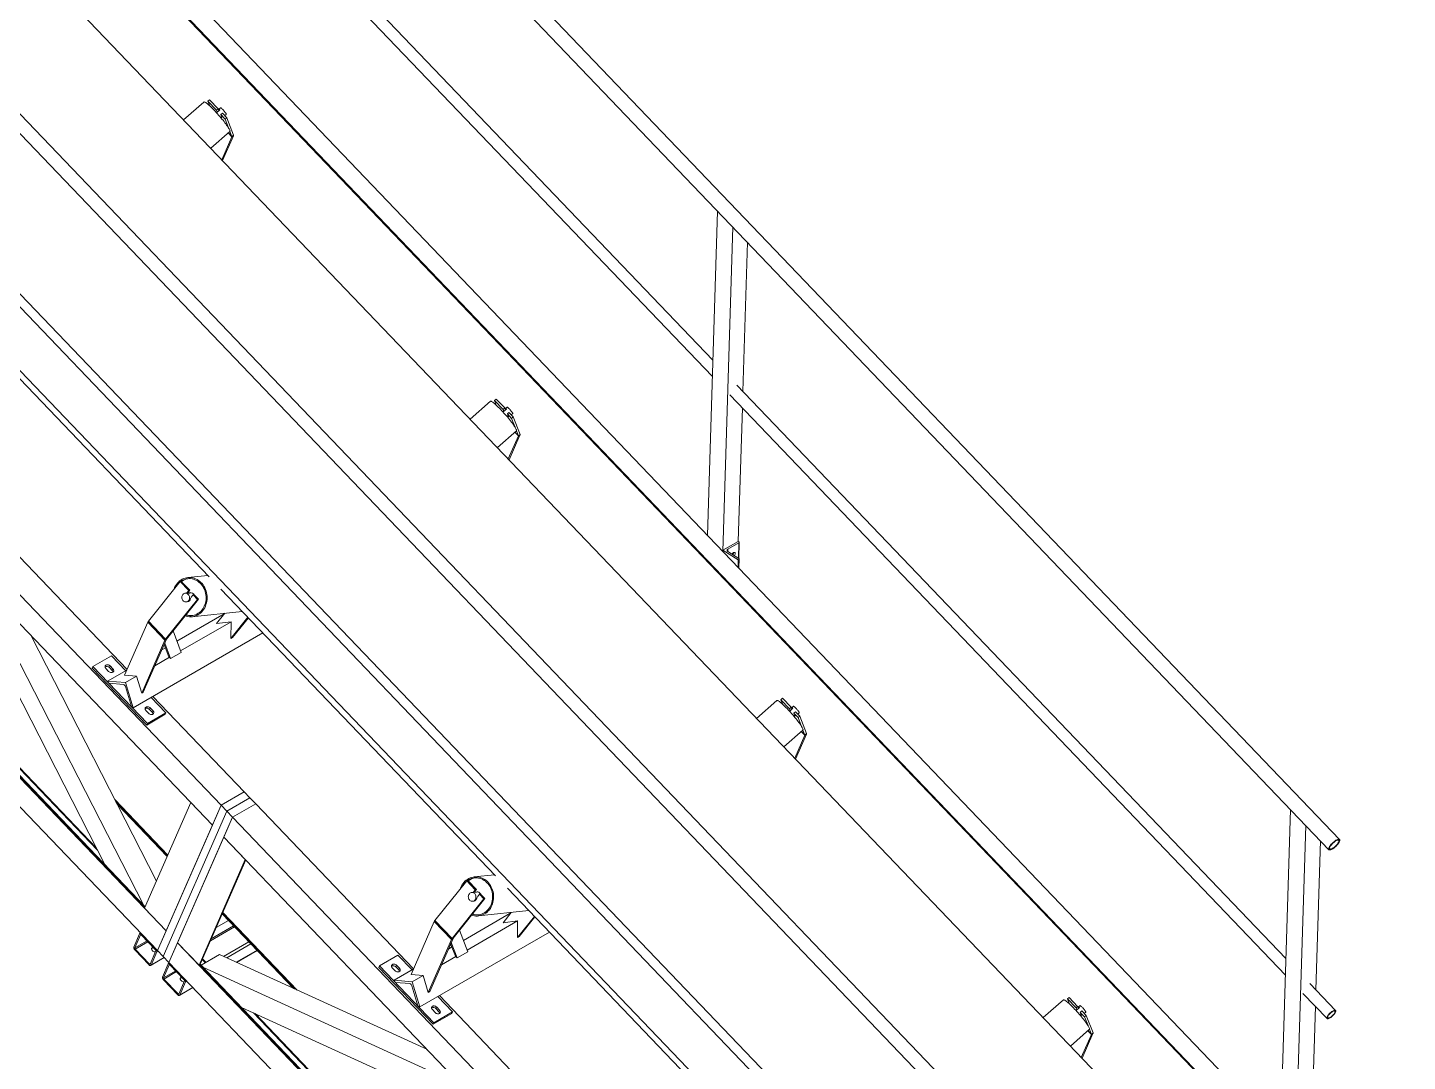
# Model space of a CAD drawing. Header units: millimetres. Extents: x 26816 to 90584, y 11074 to 56542.
# Drawn here: x 59620 to 62778, y 27868 to 30233 of the extents above; entities that cross this region are included whole.
import ezdxf

# ---------------------------------------------------------------- set-up
doc = ezdxf.new("R2010")
doc.units = ezdxf.units.MM
doc.layers.add('MAU_XANH', color=5, linetype='Continuous')

msp = doc.modelspace()

# ---------------------------------------------------------------- linework, layer by layer
at = {"layer": 'MAU_XANH', "linetype": 'Continuous', "lineweight": 0}
for p, q in [((50120.9, 40310.3), (67229.5, 22451.6)), ((49924.5, 40137.5), (68059.4, 21207.6)), ((49898.9, 40118.7), (68031.3, 21191.3)), ((49652, 39980.2), (67084.7, 21783.1)), ((49673, 39988.3), (67225.5, 21666.2)), ((49525.5, 39966.6), (66602.5, 22140.9)), ((54818, 33929.2), (60063, 28454.3)), ((54798.2, 33883.9), (60043.1, 28409)), ((57300.7, 33882.4), (62598.2, 28352.6)), ((62622.6, 28376), (57325, 33905.8)), ((54692.2, 33642.2), (59937.2, 28167.3)), ((54742.8, 33591.7), (59888.7, 28220.2)), ((59889.4, 28221.8), (54743.9, 33592.9)), ((57314.8, 33102), (62579.5, 27606.6)), ((57278.9, 33079.6), (62509.7, 27619.5)), ((57279, 33080.4), (62510.2, 27619.8)), ((57279.5, 33081.6), (62544.1, 27586.2)), ((59916.3, 30761.3), (61187.4, 29434.5)), ((61188.6, 29472.3), (59931.9, 30784.1)), ((60023.7, 30062.5), (59977.4, 30021.7)), ((60033, 30064.4), (60036.7, 30067.7)), ((60033, 30064.4), (60037.2, 30053.6)), ((60052.6, 30043.8), (60033, 30064.4)), ((60056.3, 30047.1), (60036.7, 30067.7)), ((60052.6, 30043.8), (60056.3, 30047.1)), ((60054.4, 30039.3), (60052.6, 30043.8)), ((60052.9, 30038), (60060.4, 30044.6)), ((60058.1, 30042.6), (60056.3, 30047.1)), ((60061.7, 30049.3), (60058, 30046)), ((60064.5, 30029.6), (60062.2, 30027.6)), ((60062.5, 30033.6), (60066.2, 30036.9)), ((60072.3, 30023.3), (60062.5, 30033.6)), ((60062.5, 30033.6), (60063.5, 30030.9)), ((60062.7, 30027), (60064.4, 30028.5)), ((60064.2, 30029), (60065.1, 30026.7)), ((60076, 30026.6), (60066.2, 30036.9)), ((60069.7, 30034.2), (60069.2, 30033.7)), ((60069.7, 30034.2), (60069.4, 30033.5)), ((60071.5, 30031.3), (60074.9, 30034.3)), ((60072.3, 30023.3), (60076, 30026.6)), ((60072.3, 30023.3), (60080, 30003.4)), ((60076, 30026.6), (60091.5, 29986.7)), ((60039.7, 29956.6), (60083.2, 29994.9)), ((60087.8, 29983.2), (60064.7, 29930.5)), ((60091.3, 29985.2), (60066.5, 29928.6)), ((60079.6, 29991.7), (60087.8, 29983.2)), ((60087.8, 29983.4), (60079.7, 29991.9)), ((60083.3, 29995), (60087.8, 29983.4)), ((60087.8, 29983.4), (60091.5, 29986.7)), ((60087.8, 29983.2), (60091.3, 29985.2)), ((61199.1, 29813.1), (61176.3, 29071.3)), ((58326.4, 29782.7), (59917.3, 28122)), ((61234, 29776.7), (61211.2, 29034.9)), ((61267.6, 29741.6), (61257.1, 29400.7)), ((59407.1, 29633), (60035.6, 28977)), ((62499.8, 28103.5), (61243.1, 29415.3)), ((59251.3, 29387.6), (59847.9, 28764.8)), ((60679.3, 29378.1), (60633, 29337.3)), ((60688.6, 29380), (60692.3, 29383.3)), ((60688.6, 29380), (60692.8, 29369.2)), ((60708.2, 29359.5), (60688.6, 29380)), ((60712, 29362.8), (60692.3, 29383.3)), ((61227.6, 29392.6), (62498.7, 28065.7)), ((60708.2, 29359.5), (60712, 29362.8)), ((60710, 29354.9), (60708.2, 29359.5)), ((60708.6, 29353.7), (60716, 29360.2)), ((60713.7, 29358.2), (60712, 29362.8)), ((60717.4, 29364.9), (60713.6, 29361.7)), ((60720.1, 29345.2), (60717.9, 29343.2)), ((60718.1, 29349.2), (60721.8, 29352.5)), ((60727.9, 29339), (60718.1, 29349.2)), ((60718.1, 29349.2), (60719.1, 29346.5)), ((60718.3, 29342.6), (60720, 29344.2)), ((60719.8, 29344.7), (60720.8, 29342.3)), ((60731.6, 29342.2), (60721.8, 29352.5)), ((60725.3, 29349.8), (60724.8, 29349.4)), ((60725.3, 29349.8), (60725, 29349.2)), ((60727.1, 29346.9), (60730.6, 29349.9)), ((60727.9, 29339), (60731.6, 29342.2)), ((60727.9, 29339), (60735.7, 29319)), ((60731.6, 29342.2), (60747.2, 29302.3)), ((61256, 29362.9), (61246.6, 29057.7)), ((60695.3, 29272.3), (60738.8, 29310.5)), ((60735.2, 29307.4), (60743.4, 29298.8)), ((60743.4, 29299.1), (60735.3, 29307.5)), ((60738.9, 29310.7), (60743.4, 29299.1)), ((60743.4, 29299.1), (60747.2, 29302.3)), ((60743.4, 29298.8), (60720.3, 29246.2)), ((60746.9, 29300.9), (60722.1, 29244.3)), ((60743.4, 29298.8), (60746.9, 29300.9)), ((59415.2, 29064.4), (59798.1, 28317.1)), ((61246.6, 29057.7), (61211.2, 29037.3)), ((61222.5, 29039.6), (61248, 29054.3)), ((61248, 29056.8), (61246.6, 29057.7)), ((61248, 29054.3), (61246.9, 29019.4)), ((61247.7, 29018.9), (61248.9, 29055.5)), ((61211.2, 29037.3), (61211.2, 29034.9)), ((61211.2, 29037.3), (61246.6, 29015.4)), ((61222.5, 29039.6), (61222.4, 29034.6)), ((61248, 29018.8), (61222.5, 29034.5)), ((61246.6, 29015.4), (61246, 28998.5)), ((61246.6, 29015.4), (61248, 29016.2)), ((61248, 29016.2), (61247.4, 28997.1)), ((61248.2, 28996.2), (61248.9, 29017.5)), ((59503.3, 28972.5), (59886.1, 28225.1)), ((59969.5, 28966), (59896.6, 28875.1)), ((59971.9, 28966.3), (59969.5, 28966)), ((59989.2, 28945.5), (59969.5, 28966)), ((59991.6, 28945.8), (59971.9, 28966.3)), ((60032.9, 28979.8), (59986.8, 28974.9)), ((59989.6, 28972.6), (59989.5, 28972.5)), ((60008.8, 28925), (59936, 28834.1)), ((60011.2, 28925.2), (59938.4, 28834.3)), ((59983.3, 28939.3), (59980.9, 28939)), ((59984.2, 28939.3), (59989.2, 28945.5)), ((59986.2, 28939.1), (59991.6, 28945.8)), ((59991.2, 28939.5), (59986.4, 28939)), ((59994.2, 28940.5), (59988.1, 28939.8)), ((59991.6, 28945.8), (59989.2, 28945.5)), ((59993, 28927), (59993.9, 28927.1)), ((59999, 28935.2), (59994.1, 28929.1)), ((60001.4, 28935.5), (59999, 28935.2)), ((60008.8, 28925), (59999, 28935.2)), ((60011.2, 28925.2), (60001.4, 28935.5)), ((60011.2, 28925.2), (60008.8, 28925)), ((60062.7, 28948.7), (60691.2, 28292.7)), ((59962, 28829.7), (60070.4, 28892.3)), ((59983.1, 28919.2), (59985.5, 28919.4)), ((59986.4, 28919.5), (59985.9, 28919.5)), ((59986.5, 28919.6), (59986.4, 28919.5)), ((59996.4, 28885.4), (60111.6, 28897.7)), ((60071.3, 28893.4), (60052.6, 28870.1)), ((59895.3, 28873), (59842, 28751.6)), ((59934.6, 28831.9), (59895.3, 28873)), ((59896.6, 28875.1), (59936, 28834.1)), ((59970.4, 28807.3), (60085.8, 28874)), ((59998.5, 28888.2), (59998.6, 28888.2)), ((60052.6, 28870.1), (60085.8, 28874)), ((60124.3, 28884.4), (60085.4, 28835.9)), ((60085.8, 28874), (60085.4, 28835.9)), ((60125.5, 28883.2), (60089.5, 28838.2)), ((59627.3, 28843), (59915.3, 28280.9)), ((59861.9, 28677.2), (60158.7, 28848.6)), ((59934.6, 28831.9), (59881.4, 28710.5)), ((59938.1, 28834), (59884.9, 28712.6)), ((59938.1, 28834), (59934.6, 28831.9)), ((59938.4, 28834.3), (59936, 28834.1)), ((59971.8, 28803.6), (59953.2, 28852.8)), ((60089.5, 28838.2), (60085.4, 28835.9)), ((59927.6, 28809.9), (59935.6, 28814.5)), ((59943.4, 28793.6), (59932.8, 28821.8)), ((59947.4, 28789.5), (59934.1, 28824.7)), ((59947.4, 28789.5), (59971.8, 28803.6)), ((59768.2, 28767.7), (59769.8, 28771.4)), ((59892.8, 28637.7), (59768.2, 28767.7)), ((59812.2, 28795.8), (59769.8, 28771.4)), ((59769.8, 28771.4), (59894.4, 28641.3)), ((59805.7, 28760.2), (59799.2, 28767.1)), ((59807.5, 28769.1), (59809.1, 28772.8)), ((59807.5, 28769.1), (59814, 28762.3)), ((59809.1, 28772.8), (59815.6, 28765.9)), ((59812.2, 28795.8), (59844.7, 28762)), ((59814, 28762.3), (59815.6, 28765.9)), ((59911.6, 28773.4), (59945, 28792.7)), ((59943.4, 28793.6), (59945, 28792.7)), ((59945, 28792.7), (59947.4, 28789.5)), ((59397, 28751.7), (59780.4, 28351.6)), ((59777.9, 28356.4), (59399.5, 28751.4)), ((59803.5, 28738.2), (59847.3, 28763.5)), ((59844.5, 28734.6), (59803.5, 28738.2)), ((59803.5, 28738.2), (59804, 28736.4)), ((59842, 28751.6), (59869.7, 28749.2)), ((59844.5, 28734.6), (59869.7, 28749.2)), ((59861.9, 28677.2), (59844.5, 28734.6)), ((59869.7, 28749.2), (59881.4, 28710.5)), ((59806.8, 28733.5), (59839.4, 28730.7)), ((59844, 28725.8), (59857.8, 28680.3)), ((59884.9, 28712.6), (59881.4, 28710.5)), ((59906.9, 28703.2), (60116, 28484.9)), ((59860.6, 28677.4), (59861.9, 28677.2)), ((59897.5, 28664.4), (59891, 28671.2)), ((59899.3, 28673.3), (59900.9, 28677)), ((59899.3, 28673.3), (59905.8, 28666.5)), ((59900.9, 28677), (59907.4, 28670.1)), ((59903.1, 28701), (59936.8, 28665.8)), ((61334.9, 28693.7), (61288.6, 28653)), ((61344.2, 28695.7), (61347.9, 28698.9)), ((61344.2, 28695.7), (61348.4, 28684.9)), ((61363.9, 28675.1), (61344.2, 28695.7)), ((61367.6, 28678.4), (61347.9, 28698.9)), ((61363.9, 28675.1), (61367.6, 28678.4)), ((61365.6, 28670.6), (61363.9, 28675.1)), ((61364.2, 28669.3), (61371.6, 28675.9)), ((61369.3, 28673.9), (61367.6, 28678.4)), ((61373, 28680.6), (61369.2, 28677.3)), ((59935.2, 28662.2), (59892.8, 28637.7)), ((59894.4, 28641.3), (59892.8, 28637.7)), ((59936.8, 28665.8), (59894.4, 28641.3)), ((59905.8, 28666.5), (59907.4, 28670.1)), ((59936.8, 28665.8), (59935.2, 28662.2)), ((61375.7, 28660.8), (61373.5, 28658.9)), ((61373.7, 28664.9), (61377.4, 28668.1)), ((61383.5, 28654.6), (61373.7, 28664.9)), ((61373.7, 28664.9), (61374.7, 28662.2)), ((61373.9, 28658.3), (61375.7, 28659.8)), ((61375.5, 28660.3), (61376.4, 28658)), ((61387.3, 28657.9), (61377.4, 28668.1)), ((61380.9, 28665.4), (61380.4, 28665)), ((61380.9, 28665.4), (61380.6, 28664.8)), ((61382.8, 28662.6), (61386.2, 28665.6)), ((61383.5, 28654.6), (61387.3, 28657.9)), ((61383.5, 28654.6), (61391.3, 28634.7)), ((61387.3, 28657.9), (61402.8, 28618)), ((61350.9, 28587.9), (61394.4, 28626.2)), ((61399, 28614.5), (61375.9, 28561.8)), ((61402.5, 28616.5), (61377.7, 28559.9)), ((61390.8, 28623), (61399, 28614.5)), ((61399, 28614.7), (61391, 28623.1)), ((61394.5, 28626.3), (61399, 28614.7)), ((61399, 28614.7), (61402.8, 28618)), ((61399, 28614.5), (61402.5, 28616.5)), ((60116, 28484.9), (60063, 28454.3)), ((60129.1, 28471.2), (60116, 28484.9)), ((59819.9, 28467.1), (59941.3, 28340.3)), ((59823.1, 28460.9), (59940.5, 28338.4)), ((59825.3, 28456.5), (59939.9, 28337)), ((59993.9, 28460.3), (59888, 28218.7)), ((60063, 28454.3), (59917.3, 28122)), ((59993.9, 28460.3), (60043.1, 28409)), ((60063, 28454.3), (60043.1, 28409)), ((60076.1, 28440.6), (60063, 28454.3)), ((60129.1, 28471.2), (60076.1, 28440.6)), ((60089.2, 28426.9), (60142.2, 28457.5)), ((60142.2, 28457.5), (60089.2, 28426.9)), ((60129.1, 28471.2), (60142.2, 28457.5)), ((60503.5, 28080.5), (60142.2, 28457.5)), ((60076.1, 28440.6), (59930.4, 28108.3)), ((60089.2, 28426.9), (59943.5, 28094.6)), ((60069.3, 28381.6), (60089.2, 28426.9)), ((60076.1, 28440.6), (60089.2, 28426.9)), ((66278, 21966.7), (60089.2, 28426.9)), ((62510.3, 28444.4), (62487.5, 27702.6)), ((60043.1, 28409), (59937.2, 28167.3)), ((62545.2, 28408), (62522.4, 27666.2)), ((60069.3, 28381.6), (59963.4, 28139.9)), ((60069.3, 28381.6), (60118.5, 28330.3)), ((66265.8, 21913.4), (60069.3, 28381.6)), ((62578.9, 28372.8), (62568.4, 28032)), ((60118.5, 28330.3), (60012.6, 28088.6)), ((60119.2, 28329.5), (60014, 28089.4)), ((60015, 28090.6), (60119.6, 28329.1)), ((60688.5, 28295.5), (60642.4, 28290.5)), ((60625.1, 28281.7), (60552.3, 28190.8)), ((60627.5, 28281.9), (60625.1, 28281.7)), ((60644.8, 28261.1), (60625.1, 28281.7)), ((60647.2, 28261.4), (60627.5, 28281.9)), ((60639.9, 28255), (60644.8, 28261.1)), ((60641.8, 28254.7), (60647.2, 28261.4)), ((60647.2, 28261.4), (60644.8, 28261.1)), ((60645.2, 28288.2), (60645.1, 28288.2)), ((60718.3, 28264.3), (61346.8, 27608.3)), ((60664.5, 28240.6), (60591.6, 28149.7)), ((60666.9, 28240.9), (60594, 28149.9)), ((60638.9, 28254.9), (60636.5, 28254.7)), ((60638.7, 28234.8), (60641.1, 28235)), ((60642, 28235.2), (60641.5, 28235.1)), ((60646.8, 28255.2), (60642, 28254.7)), ((60642.1, 28235.2), (60642, 28235.2)), ((60649.8, 28256.1), (60643.7, 28255.5)), ((60648.6, 28242.7), (60649.5, 28242.8)), ((60654.6, 28250.9), (60649.7, 28244.8)), ((60657, 28251.1), (60654.6, 28250.9)), ((60664.5, 28240.6), (60654.6, 28250.9)), ((60666.9, 28240.9), (60657, 28251.1)), ((60666.9, 28240.9), (60664.5, 28240.6)), ((59888, 28218.7), (59937.2, 28167.3)), ((60065.3, 28205.2), (60065.8, 28205.5)), ((60065.5, 28205.8), (60228.9, 28035.2)), ((60066.1, 28207.2), (60232.4, 28033.6)), ((60067, 28209.2), (60237.4, 28031.4)), ((60617.6, 28145.3), (60726, 28208)), ((60652, 28201), (60767.2, 28213.4)), ((60654.1, 28203.9), (60654.3, 28203.9)), ((60726.9, 28209), (60708.2, 28185.7)), ((60779.9, 28200.1), (60741, 28151.5)), ((60781.1, 28198.8), (60745.1, 28153.8)), ((59917.3, 28122), (59937.2, 28167.3)), ((60093.9, 28176.1), (60038.5, 28144.2)), ((60091.7, 28178.4), (60040.6, 28148.9)), ((60051.7, 28174.3), (60080, 28190.7)), ((60052, 28175), (60079.7, 28191)), ((60550.9, 28188.6), (60497.7, 28067.2)), ((60590.2, 28147.6), (60550.9, 28188.6)), ((60552.3, 28190.8), (60591.6, 28149.7)), ((60627.4, 28119.2), (60608.8, 28168.5)), ((60626, 28123), (60741.4, 28189.6)), ((60708.2, 28185.7), (60741.4, 28189.6)), ((60741.4, 28189.6), (60741, 28151.5)), ((59876.6, 28160.1), (59863.4, 28129.8)), ((59878.6, 28158), (59865.4, 28127.8)), ((59865.4, 28127.8), (59893.6, 28144.1)), ((59866.1, 28125.2), (59895.5, 28142.1)), ((59879.1, 28161.9), (59877.4, 28161)), ((59878.6, 28158), (59879.4, 28158.5)), ((59913.2, 28123.6), (59880.4, 28157.8)), ((59914, 28125.4), (59881.2, 28159.7)), ((59963.4, 28139.9), (59943.5, 28094.6)), ((66658.6, 21151.2), (59963.4, 28139.9)), ((60012.6, 28088.6), (59963.4, 28139.9)), ((60126.7, 28141.9), (60068.6, 28108.4)), ((60131.4, 28137), (60075.9, 28105.1)), ((60517.5, 27992.9), (60814.3, 28164.2)), ((60590.2, 28147.6), (60537, 28026.2)), ((60593.8, 28149.6), (60540.5, 28028.2)), ((60599.1, 28109.2), (60588.4, 28137.4)), ((60603, 28105.1), (60589.7, 28140.3)), ((60593.8, 28149.6), (60590.2, 28147.6)), ((60594, 28149.9), (60591.6, 28149.7)), ((60745.1, 28153.8), (60741, 28151.5)), ((59865.3, 28123.4), (59898.1, 28089.2)), ((59866.1, 28125.2), (59898.9, 28091)), ((59900.8, 28090.8), (59914, 28121)), ((59901.9, 28087.9), (59932.9, 28105.7)), ((59902.7, 28088.8), (59916, 28119)), ((59902.7, 28088.8), (59932.6, 28106)), ((59916, 28119), (59918.7, 28120.6)), ((59930.4, 28108.3), (59917.3, 28122)), ((59930.4, 28108.3), (59943.5, 28094.6)), ((60017.3, 28088.2), (60059.5, 28112.6)), ((60028.6, 28094.7), (60020.5, 28103.2)), ((60535.1, 27895.4), (60059.5, 28112.6)), ((60145.3, 28122.5), (60097.8, 28095.1)), ((60098.2, 28094.9), (60145.6, 28122.2)), ((60467.8, 28111.5), (60425.4, 28087)), ((60467.8, 28111.5), (60500.3, 28077.6)), ((60567.2, 28089), (60600.6, 28108.3)), ((60583.2, 28125.5), (60591.2, 28130.1)), ((60599.1, 28109.2), (60600.6, 28108.3)), ((60600.6, 28108.3), (60603, 28105.1)), ((60603, 28105.1), (60627.4, 28119.2)), ((59898.9, 28091), (59901.5, 28092.5)), ((59928.9, 28061.4), (59942.2, 28091.6)), ((59930.9, 28059.4), (59944.2, 28089.6)), ((59959.2, 28075.7), (59930.9, 28059.4)), ((59961, 28073.7), (59931.7, 28056.8)), ((59944.6, 28093.5), (59943, 28092.5)), ((62600.7, 25321), (59943.5, 28094.6)), ((59944.9, 28090), (59944.2, 28089.6)), ((59946, 28089.4), (59978.8, 28055.2)), ((59946.8, 28091.2), (59979.6, 28057)), ((60014, 28089.4), (60012.6, 28088.6)), ((66663.5, 21148.3), (60014, 28089.4)), ((66668.4, 21145.5), (60015, 28090.6)), ((60027.2, 28093.9), (60019.9, 28101.6)), ((60613.5, 27813.6), (60021.5, 28083.9)), ((60423.8, 28083.4), (60425.4, 28087)), ((60548.4, 27953.3), (60423.8, 28083.4)), ((60425.4, 28087), (60550, 27957)), ((60461.3, 28075.9), (60454.8, 28082.7)), ((60459.1, 28053.9), (60502.9, 28079.1)), ((60463.1, 28084.8), (60464.7, 28088.4)), ((60463.1, 28084.8), (60469.7, 28077.9)), ((60464.7, 28088.4), (60471.2, 28081.6)), ((60469.7, 28077.9), (60471.2, 28081.6)), ((59963.7, 28020.7), (59930.9, 28055)), ((59964.5, 28022.6), (59931.7, 28056.8)), ((59979.6, 28052.6), (59966.3, 28022.4)), ((59981.5, 28050.6), (59968.3, 28020.3)), ((59984.2, 28052.1), (59981.5, 28050.6)), ((60500.1, 28050.3), (60459.1, 28053.9)), ((60459.1, 28053.9), (60459.7, 28052)), ((60462.4, 28049.1), (60495, 28046.3)), ((60497.7, 28067.2), (60525.3, 28064.8)), ((60499.6, 28041.4), (60513.4, 27995.9)), ((60500.1, 28050.3), (60525.3, 28064.8)), ((60517.5, 27992.9), (60500.1, 28050.3)), ((60525.3, 28064.8), (60537, 28026.2)), ((62613.4, 27985), (62554.4, 28046.6)), ((59967, 28024), (59964.5, 28022.6)), ((59967.5, 28019.4), (59998.4, 28037.3)), ((59998.2, 28037.6), (59968.3, 28020.3)), ((60540.5, 28028.2), (60537, 28026.2)), ((60558.7, 28016.6), (60592.4, 27981.5)), ((61159.1, 27396.1), (60562.5, 28018.9)), ((61990.6, 28009.4), (61944.2, 27968.6)), ((61999.8, 28011.3), (62003.5, 28014.6)), ((61999.8, 28011.3), (62004, 28000.5)), ((62019.5, 27990.8), (61999.8, 28011.3)), ((62023.2, 27994), (62003.5, 28014.6)), ((62538.8, 28023.8), (62593.9, 27966.3)), ((60701.6, 27721.6), (60109.5, 27991.9)), ((60567.2, 27530.3), (60136.9, 27979.4)), ((60567.6, 27532.2), (60140.8, 27977.7)), ((60516.2, 27993), (60517.5, 27992.9)), ((60553.1, 27980), (60546.6, 27986.9)), ((60590.8, 27977.8), (60548.4, 27953.3)), ((60592.4, 27981.5), (60550, 27957)), ((60554.9, 27989), (60556.5, 27992.6)), ((60554.9, 27989), (60561.4, 27982.1)), ((60556.5, 27992.6), (60563, 27985.8)), ((60561.4, 27982.1), (60563, 27985.8)), ((60592.4, 27981.5), (60590.8, 27977.8)), ((62019.5, 27990.8), (62023.2, 27994)), ((62021.2, 27986.2), (62019.5, 27990.8)), ((62019.8, 27984.9), (62027.2, 27991.5)), ((62025, 27989.5), (62023.2, 27994)), ((62028.6, 27996.2), (62024.9, 27992.9)), ((62031.3, 27976.5), (62029.1, 27974.5)), ((62029.3, 27980.5), (62033, 27983.8)), ((62039.1, 27970.2), (62029.3, 27980.5)), ((62029.3, 27980.5), (62030.4, 27977.8)), ((62031.1, 27976), (62032, 27973.6)), ((62042.9, 27973.5), (62033, 27983.8)), ((62036.5, 27981.1), (62036, 27980.6)), ((62036.5, 27981.1), (62036.2, 27980.4)), ((62038.4, 27978.2), (62041.8, 27981.2)), ((62567.2, 27994.2), (62557.8, 27688.9)), ((60550, 27957), (60548.4, 27953.3)), ((62029.5, 27973.9), (62031.3, 27975.5)), ((62039.1, 27970.2), (62042.9, 27973.5)), ((62039.1, 27970.2), (62046.9, 27950.3)), ((62042.9, 27973.5), (62058.4, 27933.6)), ((62006.5, 27903.5), (62050, 27941.8)), ((62054.6, 27930.1), (62031.5, 27877.4)), ((62058.2, 27932.1), (62033.4, 27875.6)), ((62046.4, 27938.6), (62054.6, 27930.1)), ((62054.7, 27930.3), (62046.6, 27938.8)), ((62050.1, 27941.9), (62054.7, 27930.3)), ((62054.6, 27930.1), (62058.2, 27932.1)), ((62054.7, 27930.3), (62058.4, 27933.6))]:
    msp.add_line(p, q, dxfattribs=at)
at = {"layer": 'MAU_XANH', "linetype": 'Continuous', "lineweight": 0, "flags": 128}
for points in [[(60083.2, 29994.9), (60083.4, 29995.3), (60083.5, 29995.9), (60083.3, 29996.9), (60082.9, 29998), (60082.2, 29999.5), (60081.4, 30001.1), (60080.3, 30003), (60079, 30005), (60077.5, 30007.3), (60075.8, 30009.7), (60074, 30012.3), (60072, 30015), (60069.8, 30017.8), (60067.5, 30020.7), (60065.1, 30023.6), (60062.6, 30026.6), (60060.1, 30029.6), (60057.4, 30032.6), (60054.8, 30035.6), (60052.1, 30038.5), (60049.5, 30041.3), (60046.9, 30044.1), (60044.3, 30046.7), (60041.8, 30049.2), (60039.4, 30051.5), (60037.1, 30053.6), (60035, 30055.6), (60032.9, 30057.3), (60031.1, 30058.8), (60029.4, 30060.1), (60027.9, 30061.1), (60026.6, 30061.9), (60025.5, 30062.4), (60024.7, 30062.6), (60024, 30062.6), (60023.7, 30062.5)], [(60051.5, 30039.1), (60052, 30038.8), (60052.9, 30038)], [(60059.1, 30043.5), (60058.8, 30044), (60058.3, 30044.9), (60058, 30045.6), (60058, 30046), (60058.2, 30046.1), (60058.7, 30045.9), (60059.5, 30045.4), (60060.4, 30044.6)], [(60074.9, 30034.3), (60075, 30034.3), (60075, 30034.6), (60074.8, 30035.1), (60074.4, 30035.9), (60073.8, 30036.9), (60072.9, 30038.1), (60071.9, 30039.4), (60070.8, 30040.8), (60069.6, 30042.3), (60068.3, 30043.7), (60067, 30045), (60065.8, 30046.3), (60064.7, 30047.3), (60063.7, 30048.2), (60062.9, 30048.8), (60062.3, 30049.2), (60061.8, 30049.3), (60061.7, 30049.3)], [(60065.1, 30026.7), (60064.4, 30027.2), (60063.6, 30027.8)], [(60738.8, 29310.5), (60739, 29310.9), (60739.1, 29311.6), (60738.9, 29312.5), (60738.5, 29313.7), (60737.9, 29315.1), (60737, 29316.8), (60735.9, 29318.6), (60734.6, 29320.7), (60733.1, 29322.9), (60731.4, 29325.4), (60729.6, 29327.9), (60727.6, 29330.6), (60725.4, 29333.4), (60723.1, 29336.3), (60720.7, 29339.3), (60718.2, 29342.2), (60715.7, 29345.2), (60713.1, 29348.2), (60710.4, 29351.2), (60707.8, 29354.1), (60705.1, 29357), (60702.5, 29359.7), (60699.9, 29362.3), (60697.4, 29364.8), (60695, 29367.1), (60692.7, 29369.2), (60690.6, 29371.2), (60688.6, 29372.9), (60686.7, 29374.4), (60685, 29375.7), (60683.5, 29376.7), (60682.2, 29377.5), (60681.1, 29378), (60680.3, 29378.3), (60679.6, 29378.3), (60679.3, 29378.1)], [(60707.2, 29354.8), (60707.6, 29354.4), (60708.6, 29353.7)], [(60714.7, 29359.1), (60714.4, 29359.6), (60713.9, 29360.6), (60713.6, 29361.2), (60713.6, 29361.6), (60713.8, 29361.7), (60714.3, 29361.5), (60715.1, 29361), (60716, 29360.2)], [(60730.6, 29349.9), (60730.6, 29349.9), (60730.6, 29350.2), (60730.4, 29350.8), (60730, 29351.6), (60729.4, 29352.6), (60728.5, 29353.8), (60727.5, 29355.1), (60726.4, 29356.5), (60725.2, 29357.9), (60723.9, 29359.3), (60722.7, 29360.7), (60721.4, 29361.9), (60720.3, 29363), (60719.3, 29363.9), (60718.5, 29364.5), (60717.9, 29364.9), (60717.5, 29365), (60717.4, 29364.9)], [(60720.8, 29342.3), (60720, 29342.8), (60719.2, 29343.5)], [(61232.2, 29028.5), (61233, 29029.7), (61233.9, 29030.8), (61235, 29031.7), (61236, 29032.4), (61237.1, 29032.6), (61238, 29032.6), (61238.7, 29032.2), (61239.3, 29031.5), (61239.6, 29030.6), (61239.6, 29029.4), (61239.3, 29028.1), (61238.9, 29026.8), (61238.2, 29025.4), (61237.9, 29025)], [(59980.8, 28887.3), (59983.5, 28886.4), (59986.9, 28885.7), (59990.4, 28885.3), (59993.9, 28885.2), (59997.4, 28885.5), (60000.8, 28886.2), (60004.2, 28887.1), (60007.4, 28888.5), (60010.6, 28890.1), (60013.5, 28892.1), (60016.4, 28894.4), (60019, 28896.9), (60021.4, 28899.7), (60023.6, 28902.7), (60025.5, 28906), (60027.1, 28909.4), (60028.5, 28913.1), (60029.6, 28916.8), (60030.4, 28920.6), (60030.9, 28924.6), (60031.1, 28928.5), (60030.9, 28932.5), (60030.5, 28936.5), (60029.8, 28940.4), (60028.7, 28944.2), (60027.4, 28947.9), (60025.8, 28951.5), (60023.9, 28954.9), (60021.8, 28958.1), (60019.4, 28961.1), (60016.8, 28963.9), (60014, 28966.4), (60011.1, 28968.6), (60008, 28970.5), (60004.7, 28972.1), (60001.4, 28973.3), (59998, 28974.3), (59994.5, 28974.8), (59991, 28975.1), (59987.5, 28974.9), (59984.1, 28974.5), (59980.7, 28973.6), (59977.4, 28972.5), (59974.2, 28971), (59971.1, 28969.2), (59968.2, 28967.1), (59965.5, 28964.7), (59963, 28962), (59960.7, 28959.1), (59958.6, 28955.9), (59956.8, 28952.5), (59955.3, 28949), (59954.8, 28947.7)], [(59982.4, 28889.3), (59984.8, 28888.6), (59988.1, 28888), (59991.5, 28887.7), (59994.9, 28887.8), (59998.3, 28888.2), (60001.6, 28888.9), (60004.8, 28890), (60007.9, 28891.5), (60010.9, 28893.2), (60013.7, 28895.3), (60016.4, 28897.6), (60018.8, 28900.3), (60021, 28903.1), (60023, 28906.2), (60024.7, 28909.5), (60026.1, 28913), (60027.2, 28916.6), (60028.1, 28920.3), (60028.6, 28924.1), (60028.9, 28927.9), (60028.8, 28931.8), (60028.4, 28935.6), (60027.7, 28939.4), (60026.7, 28943.2), (60025.5, 28946.8), (60023.9, 28950.3), (60022.1, 28953.6), (60020, 28956.7), (60017.7, 28959.6), (60015.2, 28962.2), (60012.4, 28964.6), (60009.5, 28966.7), (60006.5, 28968.5), (60003.3, 28970), (60000, 28971.2), (59996.7, 28972), (59993.3, 28972.5), (59989.9, 28972.6), (59986.6, 28972.3), (59983.2, 28971.7), (59979.9, 28970.8), (59976.8, 28969.5), (59973.7, 28967.9), (59971, 28966.2)], [(59974.6, 28924), (59975.6, 28922.4), (59976.9, 28921.1), (59978.3, 28920.1), (59979.9, 28919.5), (59981.5, 28919.1), (59983.2, 28919.2), (59984.8, 28919.6), (59986.3, 28920.3), (59987.7, 28921.3), (59988.9, 28922.7), (59989.8, 28924.2), (59990.4, 28926), (59990.7, 28927.8), (59990.7, 28929.7), (59990.4, 28931.6), (59989.8, 28933.4), (59988.9, 28935), (59987.8, 28936.4), (59986.4, 28937.6), (59984.9, 28938.4), (59983.3, 28938.9), (59981.6, 28939.1), (59979.9, 28938.9), (59978.4, 28938.3), (59976.9, 28937.4), (59975.7, 28936.2), (59974.6, 28934.8), (59973.9, 28933.1), (59973.4, 28931.3), (59973.2, 28929.4), (59973.4, 28927.5), (59973.8, 28925.7), (59974.6, 28924)], [(59983.3, 28939.3), (59984.6, 28939.3), (59986.4, 28939)], [(59993.9, 28940.5), (59993.8, 28940.5), (59993.6, 28940.4)], [(59799.2, 28767.1), (59798.3, 28768.2), (59797.7, 28769.4), (59797.4, 28770.7), (59797.4, 28771.9), (59797.8, 28773), (59798.5, 28773.9), (59799.5, 28774.7), (59800.7, 28775.2), (59802.1, 28775.5), (59803.6, 28775.4), (59805.1, 28775.1), (59806.6, 28774.6), (59807.9, 28773.8), (59809.1, 28772.8)], [(59815.6, 28765.9), (59816.5, 28764.8), (59817.1, 28763.6), (59817.4, 28762.3), (59817.4, 28761.1), (59817, 28760), (59816.3, 28759), (59815.3, 28758.3), (59814.1, 28757.8), (59812.7, 28757.5), (59811.2, 28757.5), (59809.7, 28757.8), (59808.2, 28758.4), (59806.9, 28759.2), (59805.7, 28760.2)], [(59891, 28671.2), (59890.1, 28672.4), (59889.5, 28673.6), (59889.2, 28674.9), (59889.2, 28676.1), (59889.6, 28677.2), (59890.3, 28678.1), (59891.3, 28678.9), (59892.5, 28679.4), (59893.9, 28679.7), (59895.4, 28679.6), (59896.9, 28679.3), (59898.4, 28678.8), (59899.7, 28678), (59900.9, 28677)], [(61394.4, 28626.2), (61394.6, 28626.5), (61394.7, 28627.2), (61394.5, 28628.1), (61394.1, 28629.3), (61393.5, 28630.7), (61392.6, 28632.4), (61391.5, 28634.3), (61390.2, 28636.3), (61388.7, 28638.6), (61387.1, 28641), (61385.2, 28643.6), (61383.2, 28646.3), (61381, 28649.1), (61378.7, 28651.9), (61376.3, 28654.9), (61373.8, 28657.9), (61371.3, 28660.9), (61368.7, 28663.9), (61366, 28666.9), (61363.4, 28669.8), (61360.7, 28672.6), (61358.1, 28675.3), (61355.5, 28678), (61353.1, 28680.4), (61350.7, 28682.7), (61348.4, 28684.9), (61346.2, 28686.8), (61344.2, 28688.6), (61342.3, 28690.1), (61340.6, 28691.3), (61339.1, 28692.4), (61337.8, 28693.1), (61336.8, 28693.7), (61335.9, 28693.9), (61335.2, 28693.9), (61334.9, 28693.7)], [(61370.4, 28674.8), (61370, 28675.3), (61369.5, 28676.2), (61369.2, 28676.9), (61369.2, 28677.2), (61369.5, 28677.3), (61370, 28677.1), (61370.7, 28676.6), (61371.6, 28675.9)], [(61386.2, 28665.6), (61386.2, 28665.6), (61386.2, 28665.9), (61386.1, 28666.4), (61385.6, 28667.2), (61385, 28668.2), (61384.2, 28669.4), (61383.1, 28670.7), (61382, 28672.1), (61380.8, 28673.6), (61379.5, 28675), (61378.3, 28676.3), (61377.1, 28677.6), (61375.9, 28678.6), (61374.9, 28679.5), (61374.1, 28680.1), (61373.5, 28680.5), (61373.1, 28680.6), (61373, 28680.6)], [(59907.4, 28670.1), (59908.3, 28669), (59908.9, 28667.8), (59909.2, 28666.5), (59909.1, 28665.3), (59908.7, 28664.2), (59908, 28663.2), (59907.1, 28662.5), (59905.8, 28662), (59904.5, 28661.7), (59903, 28661.7), (59901.5, 28662), (59900, 28662.6), (59898.7, 28663.4), (59897.5, 28664.4)], [(61362.8, 28670.4), (61363.2, 28670.1), (61364.2, 28669.3)], [(61376.4, 28658), (61375.6, 28658.5), (61374.9, 28659.1)], [(62622.3, 28371.2), (62622.8, 28372.6), (62623.1, 28373.8), (62623.1, 28374.8), (62622.8, 28375.6), (62622.2, 28376.2), (62621.4, 28376.5), (62620.4, 28376.6), (62619.2, 28376.4), (62617.7, 28375.9), (62616.1, 28375.2), (62614.4, 28374.2), (62612.6, 28373.1), (62610.8, 28371.7), (62608.9, 28370.2), (62607.1, 28368.6), (62605.3, 28366.8), (62603.7, 28365.1), (62602.2, 28363.3), (62600.9, 28361.5), (62599.7, 28359.8), (62598.8, 28358.2), (62598.2, 28356.7), (62597.8, 28355.4), (62597.7, 28354.2), (62597.8, 28353.3), (62598.2, 28352.6), (62598.9, 28352.2), (62599.8, 28352), (62601, 28352.1), (62602.3, 28352.4), (62603.8, 28353), (62605.5, 28353.9), (62607.3, 28354.9), (62609.1, 28356.2), (62610.9, 28357.6), (62612.8, 28359.2), (62614.6, 28360.9), (62616.3, 28362.6), (62617.9, 28364.4), (62619.3, 28366.2), (62620.5, 28367.9), (62621.5, 28369.6), (62622.3, 28371.2)], [(62620.5, 28370.1), (62620.9, 28371.4), (62621.1, 28372.5), (62621.1, 28373.4), (62620.8, 28374.1), (62620.2, 28374.5), (62619.4, 28374.7), (62618.3, 28374.6), (62617.1, 28374.3), (62615.7, 28373.7), (62614.2, 28372.9), (62612.5, 28371.9), (62610.9, 28370.7), (62609.2, 28369.3), (62607.5, 28367.8), (62605.9, 28366.3), (62604.5, 28364.6), (62603.1, 28363), (62602, 28361.4), (62601, 28359.9), (62600.3, 28358.5), (62599.9, 28357.2), (62599.6, 28356.1), (62599.7, 28355.2), (62600, 28354.5), (62600.6, 28354.1), (62601.4, 28353.9), (62602.5, 28354), (62603.7, 28354.3), (62605.1, 28354.9), (62606.6, 28355.7), (62608.2, 28356.7), (62609.9, 28357.9), (62611.6, 28359.3), (62613.3, 28360.7), (62614.9, 28362.3), (62616.3, 28363.9), (62617.7, 28365.6), (62618.8, 28367.2), (62619.8, 28368.7), (62620.5, 28370.1)], [(60636.4, 28202.9), (60639.1, 28202.1), (60642.6, 28201.3), (60646, 28200.9), (60649.5, 28200.8), (60653, 28201.1), (60656.4, 28201.8), (60659.8, 28202.8), (60663, 28204.1), (60666.2, 28205.8), (60669.2, 28207.7), (60672, 28210), (60674.6, 28212.5), (60677, 28215.3), (60679.2, 28218.4), (60681.1, 28221.6), (60682.8, 28225.1), (60684.1, 28228.7), (60685.2, 28232.4), (60686, 28236.3), (60686.5, 28240.2), (60686.7, 28244.2), (60686.6, 28248.1), (60686.1, 28252.1), (60685.4, 28256), (60684.3, 28259.8), (60683, 28263.5), (60681.4, 28267.1), (60679.5, 28270.5), (60677.4, 28273.8), (60675, 28276.8), (60672.4, 28279.5), (60669.7, 28282), (60666.7, 28284.2), (60663.6, 28286.1), (60660.3, 28287.7), (60657, 28289), (60653.6, 28289.9), (60650.1, 28290.5), (60646.6, 28290.7), (60643.1, 28290.6), (60639.7, 28290.1), (60636.3, 28289.3), (60633, 28288.1), (60629.8, 28286.6), (60626.7, 28284.8), (60623.8, 28282.7), (60621.1, 28280.3), (60618.6, 28277.6), (60616.3, 28274.7), (60614.2, 28271.5), (60612.4, 28268.2), (60610.9, 28264.7), (60610.5, 28263.4)], [(60638.1, 28204.9), (60640.4, 28204.3), (60643.8, 28203.6), (60647.2, 28203.3), (60650.5, 28203.4), (60653.9, 28203.8), (60657.2, 28204.6), (60660.4, 28205.7), (60663.6, 28207.1), (60666.5, 28208.9), (60669.4, 28210.9), (60672, 28213.3), (60674.4, 28215.9), (60676.6, 28218.8), (60678.6, 28221.8), (60680.3, 28225.1), (60681.7, 28228.6), (60682.9, 28232.2), (60683.7, 28235.9), (60684.2, 28239.7), (60684.5, 28243.5), (60684.4, 28247.4), (60684, 28251.3), (60683.3, 28255.1), (60682.4, 28258.8), (60681.1, 28262.4), (60679.5, 28265.9), (60677.7, 28269.2), (60675.6, 28272.3), (60673.3, 28275.2), (60670.8, 28277.9), (60668, 28280.3), (60665.2, 28282.4), (60662.1, 28284.2), (60658.9, 28285.7), (60655.7, 28286.8), (60652.3, 28287.6), (60649, 28288.1), (60645.6, 28288.2), (60642.2, 28288), (60638.8, 28287.4), (60635.6, 28286.4), (60632.4, 28285.2), (60629.3, 28283.6), (60626.7, 28281.8)], [(60630.2, 28239.6), (60631.2, 28238.1), (60632.5, 28236.8), (60633.9, 28235.8), (60635.5, 28235.1), (60637.2, 28234.8), (60638.8, 28234.8), (60640.4, 28235.2), (60642, 28235.9), (60643.3, 28237), (60644.5, 28238.3), (60645.4, 28239.9), (60646, 28241.6), (60646.3, 28243.5), (60646.3, 28245.4), (60646, 28247.2), (60645.4, 28249), (60644.5, 28250.7), (60643.4, 28252.1), (60642, 28253.2), (60640.5, 28254.1), (60638.9, 28254.6), (60637.2, 28254.7), (60635.6, 28254.5), (60634, 28253.9), (60632.5, 28253), (60631.3, 28251.9), (60630.2, 28250.4), (60629.5, 28248.7), (60629, 28246.9), (60628.8, 28245.1), (60629, 28243.2), (60629.4, 28241.3), (60630.2, 28239.6)], [(60638.9, 28254.9), (60640.3, 28255), (60642, 28254.7)], [(60649.5, 28256.1), (60649.5, 28256.1), (60649.2, 28256)], [(59881.2, 28159.7), (59880.6, 28160.3), (59879.9, 28160.7), (59879.2, 28161), (59878.5, 28161.2), (59877.9, 28161.2), (59877.4, 28160.9), (59876.9, 28160.6), (59876.6, 28160.1)], [(59880.4, 28157.8), (59880.2, 28158.1), (59879.9, 28158.3), (59879.6, 28158.4), (59879.4, 28158.5), (59879.1, 28158.4), (59878.9, 28158.4), (59878.7, 28158.2), (59878.6, 28158)], [(59907.4, 28129.7), (59906.2, 28129.2), (59905.2, 28128.5), (59904.5, 28127.5), (59904.1, 28126.4), (59904.1, 28125.2), (59904.4, 28123.9), (59905, 28122.7), (59905.9, 28121.6), (59907, 28120.6), (59908.3, 28119.8), (59909.8, 28119.2), (59911.3, 28118.9), (59912.8, 28118.9), (59913.1, 28118.9)], [(59898.1, 28089.2), (59898.8, 28088.6), (59899.5, 28088.1), (59900.2, 28087.8), (59900.8, 28087.6), (59901.4, 28087.7), (59902, 28087.9), (59902.4, 28088.3), (59902.7, 28088.8)], [(59898.9, 28091), (59899.2, 28090.8), (59899.5, 28090.6), (59899.7, 28090.4), (59900, 28090.4), (59900.2, 28090.4), (59900.5, 28090.5), (59900.6, 28090.6), (59900.8, 28090.8)], [(59942.2, 28091.6), (59942.5, 28092.1), (59942.9, 28092.5), (59943.5, 28092.7), (59944.1, 28092.7), (59944.7, 28092.6), (59945.4, 28092.3), (59946.1, 28091.8), (59946.8, 28091.2)], [(59944.2, 28089.6), (59944.3, 28089.8), (59944.5, 28089.9), (59944.7, 28090), (59944.9, 28090), (59945.2, 28090), (59945.5, 28089.8), (59945.7, 28089.6), (59946, 28089.4)], [(60454.8, 28082.7), (60453.9, 28083.8), (60453.3, 28085.1), (60453, 28086.3), (60453.1, 28087.5), (60453.5, 28088.6), (60454.2, 28089.6), (60455.2, 28090.3), (60456.4, 28090.9), (60457.8, 28091.1), (60459.2, 28091.1), (60460.7, 28090.8), (60462.2, 28090.2), (60463.5, 28089.4), (60464.7, 28088.4)], [(60471.2, 28081.6), (60472.1, 28080.4), (60472.7, 28079.2), (60473, 28078), (60473, 28076.7), (60472.6, 28075.6), (60471.9, 28074.7), (60470.9, 28073.9), (60469.7, 28073.4), (60468.3, 28073.2), (60466.8, 28073.2), (60465.3, 28073.5), (60463.8, 28074.1), (60462.5, 28074.9), (60461.3, 28075.9)], [(59972.9, 28061.3), (59971.8, 28060.8), (59970.8, 28060), (59970.1, 28059.1), (59969.7, 28058), (59969.6, 28056.7), (59969.9, 28055.5), (59970.5, 28054.3), (59971.4, 28053.1)], [(59968.3, 28020.3), (59968, 28019.8), (59967.5, 28019.5), (59967, 28019.2), (59966.4, 28019.2), (59965.7, 28019.4), (59965, 28019.7), (59964.3, 28020.1), (59963.7, 28020.7)], [(59966.3, 28022.4), (59966.2, 28022.2), (59966, 28022), (59965.8, 28022), (59965.6, 28021.9), (59965.3, 28022), (59965, 28022.1), (59964.7, 28022.3), (59964.5, 28022.6)], [(62050, 27941.8), (62050.3, 27942.2), (62050.3, 27942.9), (62050.1, 27943.8), (62049.7, 27945), (62049.1, 27946.4), (62048.2, 27948), (62047.2, 27949.9), (62045.9, 27952), (62044.4, 27954.2), (62042.7, 27956.6), (62040.8, 27959.2), (62038.8, 27961.9), (62036.6, 27964.7), (62034.4, 27967.6), (62032, 27970.5), (62029.5, 27973.5), (62026.9, 27976.5), (62024.3, 27979.5), (62021.6, 27982.5), (62019, 27985.4), (62016.3, 27988.2), (62013.7, 27991), (62011.2, 27993.6), (62008.7, 27996.1), (62006.3, 27998.4), (62004, 28000.5), (62001.8, 28002.5), (61999.8, 28004.2), (61997.9, 28005.7), (61996.3, 28007), (61994.8, 28008), (61993.5, 28008.8), (61992.4, 28009.3), (61991.5, 28009.5), (61990.9, 28009.5), (61990.6, 28009.4)], [(60546.6, 27986.9), (60545.7, 27988), (60545.1, 27989.2), (60544.8, 27990.5), (60544.9, 27991.7), (60545.2, 27992.8), (60546, 27993.8), (60546.9, 27994.5), (60548.2, 27995), (60549.5, 27995.3), (60551, 27995.3), (60552.5, 27995), (60554, 27994.4), (60555.3, 27993.6), (60556.5, 27992.6)], [(60563, 27985.8), (60563.9, 27984.6), (60564.5, 27983.4), (60564.8, 27982.1), (60564.8, 27980.9), (60564.4, 27979.8), (60563.7, 27978.9), (60562.7, 27978.1), (60561.5, 27977.6), (60560.1, 27977.3), (60558.6, 27977.4), (60557.1, 27977.7), (60555.6, 27978.2), (60554.3, 27979), (60553.1, 27980)], [(62018.4, 27986), (62018.9, 27985.7), (62019.8, 27984.9)], [(62026, 27990.4), (62025.6, 27990.9), (62025.1, 27991.8), (62024.8, 27992.5), (62024.8, 27992.9), (62025.1, 27993), (62025.6, 27992.8), (62026.3, 27992.3), (62027.2, 27991.5)], [(62041.8, 27981.2), (62041.8, 27981.2), (62041.9, 27981.5), (62041.7, 27982.1), (62041.2, 27982.9), (62040.6, 27983.9), (62039.8, 27985), (62038.8, 27986.4), (62037.6, 27987.8), (62036.4, 27989.2), (62035.2, 27990.6), (62033.9, 27992), (62032.7, 27993.2), (62031.6, 27994.3), (62030.6, 27995.1), (62029.7, 27995.8), (62029.1, 27996.1), (62028.7, 27996.3), (62028.6, 27996.2)], [(62613.2, 27981.2), (62613.7, 27982.4), (62613.8, 27983.5), (62613.8, 27984.4), (62613.4, 27985), (62612.8, 27985.4), (62611.9, 27985.5), (62610.8, 27985.3), (62609.5, 27984.9), (62608, 27984.2), (62606.4, 27983.3), (62604.8, 27982.2), (62603.1, 27980.9), (62601.4, 27979.5), (62599.8, 27977.9), (62598.3, 27976.3), (62597, 27974.7), (62595.8, 27973.1), (62594.8, 27971.6), (62594.1, 27970.2), (62593.7, 27968.9), (62593.5, 27967.8), (62593.6, 27966.9), (62593.9, 27966.3), (62594.6, 27965.9), (62595.4, 27965.8), (62596.5, 27966), (62597.8, 27966.4), (62599.3, 27967.1), (62600.9, 27968), (62602.5, 27969.1), (62604.2, 27970.4), (62605.9, 27971.8), (62607.5, 27973.4), (62609, 27975), (62610.4, 27976.6), (62611.5, 27978.2), (62612.5, 27979.8), (62613.2, 27981.2)], [(62611.6, 27980.2), (62612, 27981.4), (62612.1, 27982.3), (62612, 27983.1), (62611.6, 27983.6), (62610.9, 27983.8), (62610, 27983.8), (62608.9, 27983.5), (62607.7, 27983), (62606.3, 27982.2), (62604.8, 27981.2), (62603.3, 27980.1), (62601.8, 27978.8), (62600.3, 27977.4), (62599, 27975.9), (62597.8, 27974.5), (62596.8, 27973.1), (62596, 27971.7), (62595.5, 27970.5), (62595.2, 27969.5), (62595.2, 27968.6), (62595.5, 27968), (62596, 27967.6), (62596.8, 27967.5), (62597.8, 27967.6), (62599, 27968), (62600.3, 27968.7), (62601.8, 27969.6), (62603.3, 27970.6), (62604.8, 27971.9), (62606.3, 27973.2), (62607.7, 27974.7), (62608.9, 27976.1), (62610, 27977.6), (62610.9, 27979), (62611.6, 27980.2)], [(62032, 27973.6), (62031.3, 27974.1), (62030.5, 27974.8)]]:
    msp.add_lwpolyline(points, dxfattribs=at)
at = {"layer": 'MAU_XANH', "linetype": 'Continuous', "lineweight": 0}
for centre, radius, start, end in [((60059.6, 30026.5), 12.7, 23.9998, 37.2699), ((60050, 30018.5), 15.2, 27.0826, 36.5532), ((60087.5, 29983.3), 0.351, 330.4769, 12.19), ((60089.5, 29986.3), 2.11, 330.4769, 12.19), ((60705.6, 29334.2), 15.2, 27.0826, 36.5532), ((60715.2, 29342.1), 12.7, 23.9998, 37.2699), ((60745.1, 29301.9), 2.11, 330.4769, 12.19), ((60743.1, 29299), 0.351, 330.4769, 12.19), ((61247.5, 29055.5), 1.37, 292.4128, 67.5287), ((61223.6, 29037), 2.74, 112.4128, 247.5287), ((61227.7, 29032.3), 8.31, 322.472, 0.6676), ((61227.2, 29032.4), 8.81, 323.5874, 359.5523), ((61247.5, 29017.5), 1.37, 292.4128, 67.5287), ((59994.4, 28934.5), 39.4, 134.8681, 147.7076), ((59993.2, 28939.1), 33.7, 96.3933, 127.9157), ((59984.2, 28928.1), 8.8, 277.9081, 352.7788), ((59988.9, 28932.1), 7.73, 73.3292, 108.1789), ((59993.7, 28931.7), 8.69, 24.1335, 103.2192), ((59904.4, 28868.7), 10, 140.2522, 154.7733), ((59995, 28921.4), 33.3, 249.155, 275.9637), ((59943.7, 28827.6), 10, 140.2522, 154.7733), ((59939.7, 28833.2), 1.67, 140.2522, 154.7733), ((59801.5, 28763.9), 7.95, 41.2379, 121.2003), ((59807.9, 28737.3), 3.95, 193.201, 254.3412), ((59809.9, 28758), 5.94, 6.0751, 46.0531), ((59837.6, 28724.3), 6.59, 13.201, 74.3412), ((59861.7, 28681.2), 3.95, 193.201, 254.3412), ((59893.3, 28668.1), 7.95, 41.2379, 121.2003), ((59901.7, 28662.2), 5.94, 6.0751, 46.0531), ((61361.3, 28649.8), 15.2, 27.0826, 36.5532), ((61370.8, 28657.7), 12.7, 23.9998, 37.2699), ((61398.7, 28614.6), 0.351, 330.4769, 12.19), ((61400.7, 28617.5), 2.11, 330.4769, 12.19), ((60650.1, 28250.2), 39.4, 134.8681, 147.7076), ((60648.8, 28254.7), 33.7, 96.3933, 127.9157), ((60639.9, 28243.8), 8.8, 277.9081, 352.7788), ((60644.6, 28247.8), 7.73, 73.3292, 108.1789), ((60649.3, 28247.4), 8.69, 24.1335, 103.2192), ((60650.7, 28237), 33.3, 249.155, 275.9637), ((60560, 28184.3), 10, 140.2522, 154.7733), ((60599.3, 28143.3), 10, 140.2522, 154.7733), ((60595.3, 28148.9), 1.67, 140.2522, 154.7733), ((59869.9, 28128.3), 6.67, 166.5829, 227.1557), ((59867.9, 28127.2), 2.67, 166.5829, 227.1557), ((59908.3, 28122.6), 5.6, 84.982, 139.0218), ((59911.4, 28121.7), 2.67, 346.5829, 47.1557), ((59909.5, 28120.5), 6.67, 346.5829, 47.1557), ((60012.8, 28091.6), 2.43, 298.9704, 335.7959), ((60457.1, 28079.5), 7.95, 41.2379, 121.2003), ((60465.5, 28073.7), 5.94, 6.0751, 46.0531), ((59935.4, 28059.9), 6.67, 166.5829, 227.1557), ((59933.5, 28058.7), 2.67, 166.5829, 227.1557), ((59973.9, 28054.2), 5.6, 84.9819, 139.0219), ((59977.8, 28059.2), 8.8, 223.7496, 275.5256), ((59977, 28053.2), 2.67, 346.5829, 47.1557), ((59975, 28052.1), 6.67, 346.5829, 47.1557), ((60463.5, 28052.9), 3.95, 193.201, 254.3412), ((60493.2, 28039.9), 6.59, 13.201, 74.3412), ((60517.3, 27996.8), 3.95, 193.201, 254.3412), ((60548.9, 27983.7), 7.95, 41.2379, 121.2003), ((60557.3, 27977.9), 5.94, 6.0751, 46.0531), ((62026.4, 27973.4), 12.7, 23.9998, 37.2699), ((62016.9, 27965.5), 15.2, 27.0826, 36.5532), ((62054.3, 27930.3), 0.351, 330.4769, 12.19), ((62056.3, 27933.2), 2.11, 330.4769, 12.19)]:
    msp.add_arc(centre, radius, start, end, dxfattribs=at)

doc.saveas('drawing.dxf')
